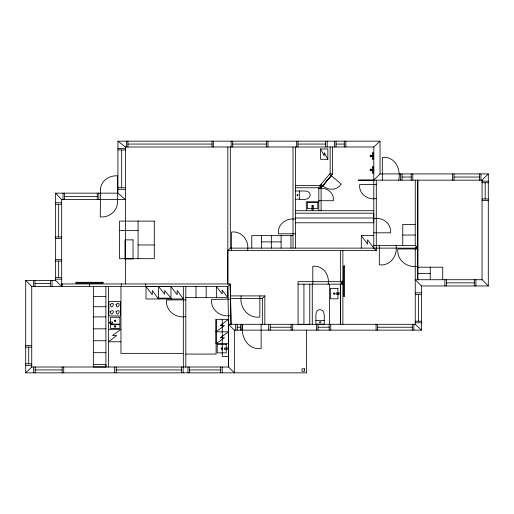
<?xml version="1.0" encoding="UTF-8"?>
<svg xmlns="http://www.w3.org/2000/svg" width="514" height="514" viewBox="0 0 514 514"><rect width="100%" height="100%" fill="white"/><g stroke="black" fill="none" stroke-linecap="round" stroke-linejoin="round"><path stroke-width="0.77" d="M330.161 146.985L330.161 173.404L320.036 185.477L321.102 187.764L332.449 174.24L332.449 146.985M322.863 185.663L331.254 175.666M321.102 187.668L332.449 174.24L330.161 173.404M373.684 155.71C369.27 153.924 369.103 158.049 373.684 156.275M373.684 169.646C369.213 167.853 369.2 172.004 373.684 170.211M227.818 146.985L227.818 283.966L227.818 250.62L230.317 248.127L417.754 248.127L415.254 245.628L373.787 245.628M295.511 187.764L318.815 187.764L321.102 185.477L321.102 210.714M380.032 173.918L373.787 180.163L482.055 180.163L488.3 173.918L380.032 173.918L380.032 141.157L117.931 141.157L117.931 193.155L125.422 199.605L61.674 199.605L55.64 193.155L117.931 193.155M230.619 298.396L231.037 324.308L230.169 284.004L230.542 298.396L262.352 298.396L264.845 295.903L264.845 324.308M340.364 284.171L340.377 324.308L340.364 284.171L342.877 281.672M417.754 245.628L415.254 248.127L415.254 324.308L421.499 330.136L421.499 285.964L415.254 279.719L482.055 279.719L488.3 285.964L421.499 285.964M61.674 199.605L61.674 286.465L55.64 280.432L25.7 280.432L25.7 372.843L31.733 367.015L228.537 367.015L234.365 372.843L234.365 330.136L228.537 324.308L227.818 286.465L230.266 283.966L61.674 283.966M117.931 141.157L125.422 146.985L373.787 146.985L380.032 141.157M216.028 331.793L224.477 325.593L220.23 325.593L228.512 319.329L228.537 367.015L228.537 324.308L415.254 324.308M228.537 319.329L216.028 319.329L216.021 343.693L224.47 337.775L220.223 337.775L228.505 331.813L216.021 331.813M370.568 169.074L369.939 169.864L370.568 170.783L370.607 169.087M370.568 155.138L369.939 155.928L370.568 156.847L370.607 155.151M230.555 299.097L211.601 299.456C210.464 310.193 220.879 317.549 230.87 315.557M295.614 199.316C300.022 198.507 308.599 201.706 310.18 195.436C310.527 192.435 307.321 190.803 304.718 190.996L295.614 190.996M127.922 144.068L212.051 144.068M232.726 144.068L266.432 144.068M297.953 144.068L325.632 144.068M336.021 144.068L344.303 144.068M117.931 148.366L125.422 148.366M320.575 148.957L327.855 148.957L327.855 159.308L320.575 159.308L320.575 148.957L324.218 155.806L324.218 152.652L327.855 159.308M117.931 149.927L125.422 149.927M372.419 153.384L373.684 153.384M372.419 158.601L373.684 158.582M372.419 167.32L373.684 167.32M372.419 172.543L373.684 172.518M402.038 177.041L411.245 177.041M454.003 177.041L479.382 177.041M373.787 179.906L358.515 179.906L358.515 180.427L373.787 180.427M482.055 181.198L488.3 181.198M482.055 182.759L488.3 182.759M376.287 184.494L359.704 184.494C358.534 193.849 367.626 200.197 376.287 198.577M295.511 185.477L321.102 185.477M117.931 187.764L125.422 187.764M318.815 188.465C326.371 187.038 334.389 192.519 333.355 200.717L318.815 200.717M117.931 189.319L125.422 189.319M64.591 196.38L97.268 196.38M482.055 198.995L488.3 198.995M482.055 200.55L488.3 200.55M318.815 201.764L306.325 201.764L306.325 210.676M55.64 202.747L61.674 202.747M55.64 204.309L61.674 204.309M295.511 210.714L373.787 210.714M295.511 213.207L373.787 213.207L373.742 222.78L295.511 222.78M295.511 218.007L373.742 218.007M373.787 218.598C382.519 216.972 391.681 223.384 390.492 232.803L373.787 232.803M295.511 219.215C286.568 217.557 277.226 224.162 278.434 233.793L295.511 233.793M415.235 224.451L402.751 224.451L402.751 245.628M119.537 230.523L138.073 230.523M402.751 235.039L415.235 235.039M361.303 248.101L361.303 235.618L373.787 235.618M293.019 235.643L251.764 235.643L251.764 248.127M55.64 236.98L61.674 236.98M55.64 238.541L61.674 238.541M261.594 241.882L281.107 241.882M138.073 244.966L154.29 244.966M417.754 248.975L397.894 248.969C396.5 260.187 407.21 268.192 417.754 266.329M227.818 250.62L376.287 250.62L376.287 180.163M55.64 259.538L61.674 259.538M55.64 261.099L61.674 261.099M417.754 267.196L442.721 267.196L442.721 279.68M417.754 273.435L430.237 273.435M55.64 277.592L61.674 277.592M55.64 279.153L61.674 279.153M340.377 281.254L342.877 281.254M340.377 281.672L298.004 281.672L298.004 284.171L342.877 284.171L340.377 281.672L340.377 250.62M446.448 282.841L474.345 282.841M34.997 283.445L50.462 283.445M25.7 280.432L31.733 286.465L227.824 286.484L227.824 297.677L185.811 297.619M146.008 286.497L170.976 286.497L177.182 294.747L177.182 290.5L183.325 298.949L146.008 298.981L146.008 286.497L152.272 294.773L152.272 290.532L158.473 298.981L158.492 286.497L164.737 294.214L164.737 290.468L170.976 298.21M415.254 292.819L421.499 292.819M415.254 294.381L421.499 294.381M230.542 295.903L264.845 295.903M93.387 296.61L105.871 296.61M158.492 298.146L170.976 298.146M185.811 299.906L166.6 299.913C165.251 310.758 175.64 318.436 185.811 316.624M93.387 306.749L105.871 306.749M93.387 316.894L105.871 316.894M315.911 320.466L324.231 320.466L324.231 324.205L315.911 324.205L315.911 315.108C315.718 312.499 317.356 309.293 320.351 309.64C325.394 310.347 324.109 317.042 324.231 320.466M415.254 321.218L421.499 321.218M415.254 322.779L421.499 322.779M237.25 327.219L240.391 327.219M270.268 327.219L291.142 327.219M317.993 327.219L329.191 327.219M377.649 327.219L412.312 327.219M93.387 328.825L105.871 328.825M108.467 329.301L120.957 329.301L112.508 335.52L116.749 335.52L108.467 341.784L120.957 341.784M234.365 330.136L421.499 330.136M93.387 340.75L105.871 340.75M216.021 343.693L228.505 343.693M25.7 345.581L31.733 345.581M25.7 347.143L31.733 347.143M93.387 352.681L105.871 352.681M183.312 353.362L120.957 353.362L120.957 286.465M185.811 354.082L216.105 354.082L216.105 319.329M228.512 356.498L222.273 356.498L222.273 319.329M25.7 363.809L31.733 363.809M93.342 364.606L105.871 364.606L105.826 366.97L93.342 366.97L93.387 286.465M25.7 365.37L31.733 365.37M35.164 369.932L62.162 369.932M116.222 369.932L181.59 369.932M189.531 369.932L220.654 369.932M25.7 372.843L306.588 372.843L306.588 330.136M329.5 174.195L341.251 184.057C336.522 191.375 326.294 190.488 321.115 184.192M361.323 235.618L367.529 244.066L367.529 239.82L373.787 248.101L376.287 250.62M227.805 297.677L222.119 290.102L222.119 293.912L216.368 286.484L216.368 297.677M488.3 173.918L488.3 285.964M485.177 182.759L485.177 198.995M482.055 180.163L482.055 279.719M480.943 173.918L480.943 180.163M479.382 173.918L479.382 180.163M475.906 279.719L475.906 285.964M474.345 279.719L474.345 285.964M454.003 173.918L454.003 180.163M452.442 173.918L452.442 180.163M446.448 279.719L446.448 285.964M444.886 279.719L444.886 285.964M430.237 267.196L430.237 279.68M418.377 294.381L418.377 321.218M417.831 180.163L417.831 279.719M417.754 180.163L417.754 279.719M415.254 180.163L415.235 245.628M413.866 324.308L413.866 330.136M412.806 173.918L412.806 180.163M412.312 324.308L412.312 330.136M411.245 173.918L411.245 180.163M402.038 173.918L402.038 180.163M400.477 173.918L400.477 180.163M398.755 180.163C401.138 169.376 394.983 155.903 382.32 157.49L382.32 180.163M396.037 245.628C397.849 255.792 390.171 266.188 379.326 264.832L379.319 245.628M377.649 324.308L377.649 330.136M376.087 324.308L376.087 330.136M373.787 146.985L373.787 248.127M372.419 155.71L372.419 152.716L373.684 152.716L373.684 159.289L372.419 159.289L372.419 156.275M372.419 169.646L372.419 166.652L373.684 166.652L373.684 173.231L372.419 173.231L372.419 170.211M372.02 155.71L372.02 156.275M372.02 169.646L372.02 170.211M345.864 141.157L345.864 146.985M344.303 141.157L344.303 146.985M342.877 250.62L342.877 324.308M336.021 141.157L336.021 146.985M334.46 141.157L334.46 146.985M330.746 324.308L330.746 330.136M329.403 284.171L329.403 324.315M329.191 324.308L329.191 330.136M328.131 284.171C329.847 274.797 322.863 265.083 312.801 266.342L312.801 284.171M327.193 141.157L327.193 146.985M325.632 141.157L325.632 146.985M318.815 187.764L318.815 210.714M317.993 324.308L317.993 330.136M316.431 324.308L316.431 330.136M312.274 284.171L312.274 324.308M309.769 284.171L309.769 324.469L298.088 324.469L298.088 284.171M303.928 284.171L303.928 324.469M299.36 190.996L299.36 199.316M297.953 141.157L297.953 146.985M296.392 141.157L296.392 146.985M295.511 146.985L295.511 248.127M293.019 146.985L293.019 248.127M292.704 324.308L292.704 330.136M291.142 324.308L291.142 330.136M290.937 235.643L290.937 248.127M281.107 235.643L281.107 248.127M271.353 235.643L271.347 248.127M270.268 324.308L270.268 330.136M268.706 324.308L268.706 330.136M267.993 141.157L267.993 146.985M266.432 141.157L266.432 146.985M262.352 298.396L262.352 324.308M261.594 235.643L261.594 248.127M261.144 324.308L261.144 348.543C247.568 350.252 240.199 336.169 242.736 324.308M259.84 295.903L259.84 317.067C247.876 318.551 239.209 307.192 241.169 295.903M247.6 250.62C249.367 240.822 242.01 230.741 231.525 232.052L231.525 250.62M241.953 324.308L241.953 330.136M240.391 324.308L240.391 330.136M237.25 324.308L237.25 330.136M235.688 324.308L235.688 330.136M232.726 141.157L232.726 146.985M231.165 141.157L231.165 146.985M230.317 146.985L230.317 248.127M222.215 367.015L222.215 372.843M220.654 367.015L220.654 372.843M213.612 141.157L213.612 146.985M212.051 141.157L212.051 146.985M206.185 286.484L206.185 297.619M195.995 286.484L195.995 297.619M189.531 367.015L189.531 372.843M187.97 367.015L187.97 372.843M185.811 286.465L185.811 367.015M183.344 286.465L183.312 367.015M183.151 367.015L183.151 372.843M181.59 367.015L181.59 372.843M170.976 286.465L170.976 298.981M145.732 283.966L145.732 286.465M138.073 221.116L138.073 258.69M127.922 141.157L127.922 146.985M126.36 141.157L126.36 146.985M125.422 146.985L125.422 283.966M121.677 149.927L121.677 187.764M121.323 283.966L121.323 286.465M116.222 367.015L116.222 372.843M114.661 367.015L114.661 372.843M108.467 367.015L108.422 286.465M105.871 286.465L105.929 367.015M98.829 193.155L98.829 199.605M97.268 193.155L97.268 199.605M89.468 283.966L89.468 286.465M64.591 193.155L64.591 199.605M63.723 367.015L63.723 372.843M63.036 193.155L63.036 199.605M62.181 283.966L62.181 286.465M62.162 367.015L62.162 372.843M58.654 204.309L58.654 236.98M58.654 261.099L58.654 277.592M55.64 193.155L55.64 280.432M52.017 280.432L52.017 286.465M50.462 280.432L50.462 286.465M35.164 367.015L35.164 372.843M34.997 280.432L34.997 286.465M33.603 367.015L33.603 372.843M33.436 280.432L33.436 286.465M31.733 286.465L31.733 367.015M28.72 347.143L28.72 363.809M100.519 189.101L100.249 216.902C109.668 217.91 118.246 210.232 117.545 200.621L117.545 175.859C109.482 175.203 101.059 180.53 100.519 189.101M110.234 304.365C111.448 311.805 116.524 300.054 110.234 304.365M110.234 311.574C111.448 319.021 116.524 307.269 110.234 311.574M116.061 304.365C117.269 311.805 122.351 300.054 116.061 304.365M116.061 311.574C117.269 319.021 122.351 307.269 116.061 311.574M334.081 293.314C333.74 294.933 335.706 292.961 334.081 293.314M221.238 348.062L221.238 349.09L222.266 349.09L222.266 348.062L221.238 348.062M312.056 205.375L312.056 206.403L313.09 206.403L313.09 205.375L312.056 205.375M114.686 320.273L114.686 321.301L115.714 321.301L115.714 320.273L114.686 320.273M114.905 320.492C114.564 322.117 116.53 320.151 114.905 320.492M114.686 326.011L114.686 327.039L115.714 327.039L115.714 326.011L114.686 326.011M114.905 326.229C114.564 327.848 116.53 325.882 114.905 326.229M221.457 348.28C221.11 349.899 223.082 347.933 221.457 348.28M312.274 205.594C311.927 207.219 313.9 205.253 312.274 205.594M333.862 293.089L333.862 294.117L334.89 294.117L334.89 293.089L333.862 293.089M297.805 194.491L297.176 194.491L297.176 195.815L297.805 195.815L297.805 194.491M317.774 202.548L307.366 202.548L307.366 208.652L317.774 208.652L317.774 202.548M313.193 207.02L311.947 207.02L311.947 209.93L313.193 209.93L313.193 207.02M154.29 221.116L119.537 221.116L119.537 258.69L154.29 258.69L154.29 221.116M133.036 239.871L124.986 239.871L124.986 258.921L133.036 258.921L133.036 239.871M344.541 265.956L343.705 265.956L343.705 296.552L344.541 296.552L344.541 265.956M103.108 282.302L75.821 282.302L75.821 283.137L103.108 283.137L103.108 282.302M337.923 288.405L330.489 288.405L330.489 298.807L337.923 298.807L337.923 288.405M339.079 292.98L336.169 292.98L336.169 294.233L339.079 294.233L339.079 292.98M120.507 301.403L108.859 301.403L108.859 315.93L120.507 315.93L120.507 301.403M119.884 317.273L110.523 317.273L110.523 324.122L119.884 324.122L119.884 317.273M320.73 322.021L319.412 322.021L319.412 322.651L320.73 322.651L320.73 322.021M112.373 322.13L109.463 322.13L109.463 323.377L112.373 323.377L112.373 322.13M119.865 324.675L110.497 324.675L110.497 328.375L119.865 328.375L119.865 324.675M226.244 344.296L217.204 344.296L217.204 352.861L226.244 352.861L226.244 344.296M227.252 348.062L224.342 348.062L224.342 349.308L227.252 349.308L227.252 348.062M304.564 368.834L302.033 368.834L302.033 371.294L304.564 371.294L304.564 368.834"/></g></svg>
